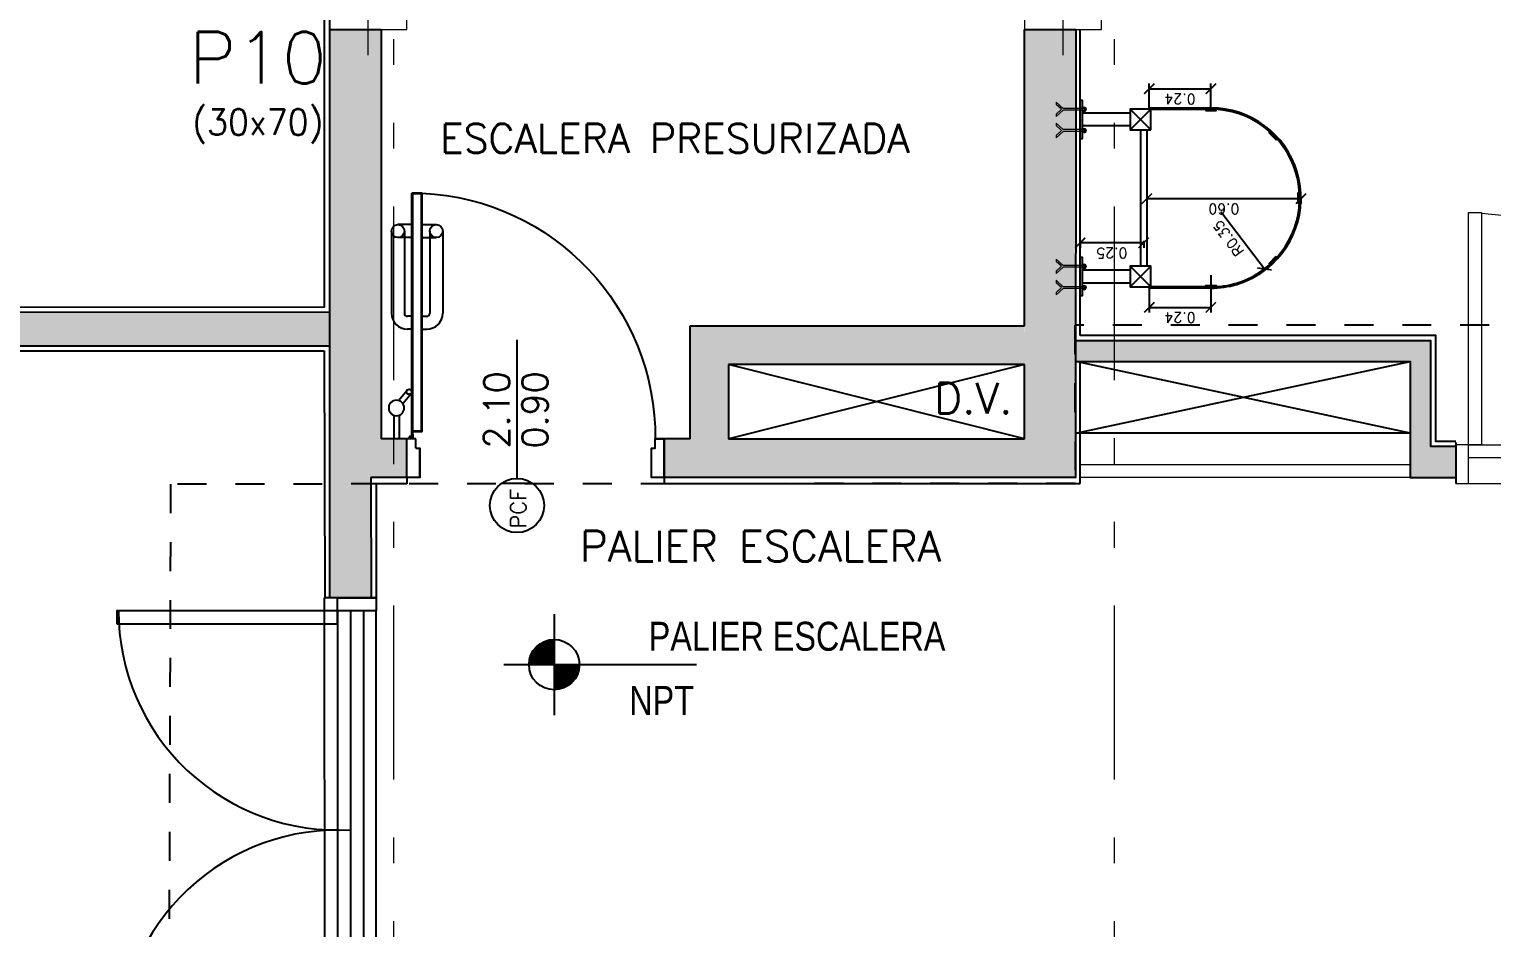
# Model space of a CAD drawing. Header units: metres. Extents: x 219 to 707, y -561 to -17.
# Drawn here: x 354.23 to 359.91, y -277.96 to -274.47 of the extents above; entities that cross this region are included whole.
import ezdxf
from ezdxf.enums import TextEntityAlignment as Align

# ---------------------------------------------------------------- set-up
doc = ezdxf.new("R2010")
doc.units = ezdxf.units.M
for name, pattern in [('CYPE_RAYA', [0.225, 0.1125, -0.1125]), ('CYPE_RAYAPUNTOPUNTO', [0.45, 0.225, -0.075, 0, -0.075, 0, -0.075]), ('HIDDEN', [0.375, 0.25, -0.125]), ('HIDDEN2', [4.7625, 3.175, -1.5875]), ('PHANTOM', [2.5, 1.25, -0.25, 0.25, -0.25, 0.25, -0.25])]:
    doc.linetypes.add(name, pattern=pattern)
doc.layers.add('0 VERIFICAR', color=255, linetype='Continuous', plot=False)
for name, color, linetype in [('A-Aberturas', 2, 'Continuous'), ('A-Muros', 4, 'Continuous'), ('A-Proyección', 1, 'HIDDEN'), ('A-Revoques', 1, 'Continuous'), ('A-Texto', 3, 'Continuous'), ('Ab_perfileria', 2, 'Continuous'), ('Abert Nomen', 2, 'Continuous'), ('C-LINE', 8, 'PHANTOM'), ('CT-75-NIVEL', 1, 'Continuous'), ('Dr Ejes en bloque', 4, 'Continuous'), ('FASTENER', 252, 'Continuous'), ('STEEL', 2, 'Continuous'), ('TCOTA', 1, 'Continuous')]:
    doc.layers.add(name, color=color, linetype=linetype)
for name, color, linetype, lineweight in [('COTAS_REPLANTEO', 7, 'CYPE_RAYAPUNTOPUNTO', 0), ('DIMENSIONES', 1, 'Continuous', 13), ('PILAR_DIM', 253, 'Continuous', 0), ('PILAR_EJES', 1, 'Continuous', 0), ('PILAR_HORMIGON', 5, 'Continuous', 20), ('PILAR_REF', 253, 'Continuous', 0)]:
    doc.layers.add(name, color=color, linetype=linetype, lineweight=lineweight)
doc.layers.add('M1-Muro Común 20', color=12, linetype='Continuous', transparency=0.5)
doc.layers.add('M3- Muro Hueco 15', color=113, linetype='Continuous', transparency=0.7)
doc.styles.add('CYPETXT', font='romans', dxfattribs={"height": 0.2})
doc.styles.add('ROMANS', font='arial.ttf', dxfattribs={"width": 1.02, "height": 1.2})
doc.styles.add('T12', font='romans.shx', dxfattribs={"height": 0.12})
doc.styles.add('T6', font='romans.shx', dxfattribs={"height": 0.06})
doc.styles.add('Tex20', font='romans.shx', dxfattribs={"height": 0.04})
doc.dimstyles.new('Cota20', dxfattribs={"dimtxt": 0.04, "dimasz": 0.04, "dimexe": 0.02, "dimexo": 0, "dimgap": 0.02, "dimtad": 1, "dimzin": 0, "dimdsep": 46, "dimtxsty": 'Tex20', "dimblk": 'ARCHTICK', "dimcen": 0.04, "dimclrd": 256, "dimclre": 256, "dimclrt": 6, "dimadec": 0, "dimazin": 0, "dimtfac": 1, "dimtofl": 0, "dimtmove": 0, "dimatfit": 3, "dimldrblk": 'OPEN30', "dimfxl": 0.02, "dimtolj": 1, "dimtzin": 0, "dimarcsym": 0})

# ---------------------------------------------------------------- blocks, each defined once
blk = doc.blocks.new('Ejes del pilar')
at = {"layer": 'PILAR_EJES'}
for p, q in [((0, -0.5), (0, 0.5)), ((-0.5, 0), (0.5, 0))]:
    blk.add_line(p, q, dxfattribs=at)
blk = doc.blocks.new('estructura azotea')
at = {"layer": 'PILAR_HORMIGON'}
for points in [[(-4.4007, 8.1869), (-4.1007, 8.1869), (-4.1007, 8.8869), (-4.4007, 8.8869), (-4.4007, 8.1869)], [(-1.7005, 8.1867), (-1.4005, 8.1867), (-1.4005, 8.8867), (-1.7005, 8.8867), (-1.7005, 8.1867)]]:
    blk.add_lwpolyline(points, close=True, dxfattribs=at)
at = {"layer": 'PILAR_EJES', "xscale": 0.5, "yscale": 0.9000000000000001}
for p in [(-4.2507, 8.5369), (-1.5505, 8.5367)]:
    blk.add_blockref('Ejes del pilar', p, dxfattribs=at)
at = {"layer": 'PILAR_DIM', "lineweight": 0, "style": 'CYPETXT', "width": 0.882521}
blk.add_text('(30x70)', height=0.1, dxfattribs=at).set_placement((-4.9335, 7.7769), (-4.425, 7.7769), align=Align.FIT)
at = {"layer": 'PILAR_REF', "style": 'CYPETXT', "width": 0.972155}
blk.add_text('P10', height=0.2, dxfattribs=at).set_placement((-4.9477, 7.9769), (-4.4107, 7.9769), align=Align.FIT)
blk = doc.blocks.new('A$C2B301203')
at = {"color": 1}
blk.add_line((0.0825, 0.8661), (0.0825, 0.9602), dxfattribs=at)
at = {"color": 1, "extrusion": (0, 1e-16, -1)}
for p, q in [((0.1328, 0.9464), (0.1328, 0.0029)), ((0.1358, 0.941), (0.1358, 0.0059)), ((0.1728, 0.931), (0.1358, 0.931)), ((0.1698, 0.928), (0.1358, 0.928)), ((0.1698, 0.928), (0.1698, 0.0059)), ((0.1728, 0.931), (0.1728, 0.0029)), ((0.1728, 0.0029), (0.1328, 0.0029)), ((0.1698, 0.0059), (0.1358, 0.0059))]:
    blk.add_line(p, q, dxfattribs=at)
at = {"color": 1, "extrusion": (-1e-16, 0, -1)}
for p, q in [((0.081, 0.8089), (0.1137, 0.7684)), ((0.0972, 0.8206), (0.1293, 0.781))]:
    blk.add_line(p, q, dxfattribs=at)
at = {"color": 1}
blk.add_lwpolyline([(0.0625, 0.8661), (0.0625, 0.9602)], dxfattribs=at)
blk.add_circle((0.0725, 0.8377), 0.0301, dxfattribs=at)
at = {"color": 1, "extrusion": (-1e-16, 0, -1)}
blk.add_circle((-0.1215, 0.7747), 0.01, dxfattribs=at)
at = {"layer": 'A-Aberturas'}
for p, q in [((0.1133, 1.1073), (0.1133, 0.9573)), ((1.1133, 1.1073), (1.1133, 0.9573)), ((0.1483, 0.9573), (0.1133, 0.9573))]:
    blk.add_line(p, q, dxfattribs=at)
at = {"layer": 'A-Aberturas', "extrusion": (-1e-16, 0, -1)}
for q in [(0.1483, 0.9573), (0.1633, 0.9943)]:
    blk.add_line((0.1483, 0.9943), q, dxfattribs=at)
at = {"layer": 'A-Aberturas', "extrusion": (0, 1e-16, -1)}
for p, q in [((0.1358, 0.941), (0.1328, 0.941)), ((0.1358, 0.941), (0.1358, 0.9518)), ((0.1328, 0.5316), (0.1154, 0.5316)), ((0.1728, 0.5316), (0.1903, 0.5316)), ((0.0534, 0.1508), (0.0534, 0.4697)), ((0.1034, 0.1508), (0.1034, 0.4697)), ((0.1328, 0.4816), (0.1154, 0.4816)), ((0.1728, 0.4816), (0.1903, 0.4816)), ((0.2022, 0.1508), (0.2022, 0.4697)), ((0.2522, 0.1508), (0.2522, 0.4697)), ((0.1328, 0.1758), (0.0784, 0.1758)), ((0.1728, 0.1758), (0.2272, 0.1758)), ((0.1328, 0.1258), (0.0784, 0.1258)), ((0.1728, 0.1258), (0.2272, 0.1258))]:
    blk.add_line(p, q, dxfattribs=at)
at = {"layer": 'A-Aberturas', "extrusion": (-1e-16, 0, -1)}
blk.add_lwpolyline([(-0.1633, 1.1073), (-0.1633, 0.9943), (-0.1633, 1.1073), (-0.1133, 1.1073)], dxfattribs=at)
at = {"layer": 'A-Aberturas'}
blk.add_lwpolyline([(1.1133, 1.1073), (1.0633, 1.1073), (1.0633, 1.0523)], dxfattribs=at)
blk.add_polyline3d([(1.0633, 1.1073, 0), (1.0633, 0.9943, 0), (1.0783, 0.9943, 0), (1.0783, 0.9573, 0), (1.1133, 0.9573, 0), (1.0783, 0.9573, 0)], dxfattribs=at)
at = {"layer": 'A-Aberturas', "extrusion": (0, 1e-16, -1)}
for centre, radius in [((-0.1294, 0.9518), 0.00636), ((-0.1294, 0.9518), 0.00431), ((-0.0784, 0.1508), 0.025), ((-0.2272, 0.1508), 0.025)]:
    blk.add_circle(centre, radius, dxfattribs=at)
at = {"layer": 'A-Aberturas'}
blk.add_arc((0.1294, 0.9518), 0.9489, 272.6207, 0.5064, dxfattribs=at)
at = {"layer": 'A-Aberturas', "extrusion": (0, 1e-16, -1)}
for centre, radius, start, end in [((-0.1154, 0.4697), 0.062, 0, 90), ((-0.1903, 0.4697), 0.062, 90, 180), ((-0.1154, 0.4697), 0.012, 0, 90), ((-0.1903, 0.4697), 0.012, 90, 180)]:
    blk.add_arc(centre, radius, start, end, dxfattribs=at)
blk = doc.blocks.new('NIVELpl')
for p, q in [((0, 0.2609), (0, -0.2609)), ((-0.2609, 0), (0.7379, 0))]:
    blk.add_line(p, q)
at = {"const_width": 0.1304}
for points in [[(0, 0.0652, 0.414214), (-0.0652, 0, 1)], [(0, -0.0652, 0.414214), (0.0652, 0, 1)]]:
    blk.add_lwpolyline(points, format="xyb", dxfattribs=at)
blk.add_circle((0, 0), 0.1304)
at = {"style": 'ROMANS', "width": 0.8}
for tag, p in [('NIVEL', (0.7241, 0.0719)), ('DESCR', (0.7241, -0.2604))]:
    blk.add_attdef(tag, text='', height=0.15, dxfattribs=at).set_placement(p, align=Align.RIGHT)
blk = doc.blocks.new('M10-UPAT')
at = {"layer": 'C-LINE', "linetype": 'ByBlock', "lineweight": 5}
for p, q in [((-11.5, 5), (-12.2, 4)), ((-11.5, 5), (-10.6, -5)), ((-10.7, 4), (-11.5, 5)), ((-10, 5), (-10.7, 4)), ((-10.7, 4), (-9.9, -4)), ((-10, 7.5), (-10, -7.5)), ((-8.3, 5), (-3.3, 5)), ((-1.6, 7.5), (-1.6, -7.5)), ((-0.1, 4.6), (92.4, 4.6)), ((92.4, 4.6), (125.9, 35.5)), ((100.3, 0.3), (125.9, 24)), ((100.3, 0.3), (125.9, -23.3)), ((125.9, 35.5), (125.9, 24)), ((-11.5, -4), (-10.6, -5)), ((-10.6, -5), (-9.9, -4)), ((-8.3, -5), (-3.3, -5)), ((-0.1, -3.9), (92.4, -3.9)), ((92.4, -3.9), (125.9, -34.8))]:
    blk.add_line(p, q, dxfattribs=at)
at = {"layer": 'C-LINE', "linetype": 'HIDDEN2', "lineweight": 5}
blk.add_line((125.9, -23.3), (125.9, -34.8), dxfattribs=at)
at = {"layer": 'C-LINE', "linetype": 'ByBlock', "lineweight": 5}
blk.add_lwpolyline([(-14.6, -4), (-11.5, -4), (-12.2, 4), (-14.6, 4), (-14.6, -4), (-15.6, -3.4), (-15.6, 3.4), (-14.6, 4)], dxfattribs=at)
blk.add_lwpolyline([(-8.3, 10, 0.666667), (-8.3, 5, 0.333333), (-8.3, -5, 0.666667), (-8.3, -10), (-3.3, -10, 0.666667), (-3.3, -5, 0.333333), (-3.3, 5, 0.666667), (-3.3, 10)], format="xyb", close=True, dxfattribs=at)
blk.add_lwpolyline([(0, -12.5), (0, 12.5), (-1.6, 12.5), (-1.6, -12.5)], close=True, dxfattribs=at)
blk = doc.blocks.new('_ArchTick')
at = {"color": 0, "linetype": 'ByBlock', "const_width": 0.15}
blk.add_lwpolyline([(-0.5, -0.5), (0.5, 0.5)], dxfattribs=at)
blk = doc.blocks.new('*D793')
at = {"layer": 'Defpoints', "color": 0, "transparency": 16777216}
for p in [(204.9082, 122.1792), (204.633, 121.9712)]:
    blk.add_point(p, dxfattribs=at)
at = {"layer": 'DIMENSIONES', "lineweight": -2, "transparency": 16777216}
blk.add_line((204.8563, 122.14), (204.633, 121.9712), dxfattribs=at)
at = {"layer": 'DIMENSIONES', "lineweight": -2, "transparency": 16777216, "xscale": 0.04, "yscale": 0.04, "zscale": 0.04, "rotation": 217.0803815131209}
blk.add_blockref('_ArchTick', (204.633, 121.9712), dxfattribs=at)
at = {"layer": 'DIMENSIONES', "color": 2, "transparency": 16777216, "insert": (204.7524, 122.1116), "char_height": 0.04, "attachment_point": 5, "rotation": 37.0804, "style": 'Tex20'}
blk.add_mtext('\\A1;R0.35', dxfattribs=at)
blk = doc.blocks.new('_Open30')
at = {"color": 0, "linetype": 'ByBlock', "lineweight": -2}
for p, q in [((-1, 0.27), (0, 0)), ((0, 0), (-1, -0.27)), ((0, 0), (-1, 0))]:
    blk.add_line(p, q, dxfattribs=at)
blk = doc.blocks.new('*D794')
at = {"layer": 'Defpoints', "color": 0, "transparency": 16777216}
for p in [(204.5582, 122.4184), (204.4838, 122.1792), (204.6082, 122.1792)]:
    blk.add_point(p, dxfattribs=at)
at = {"layer": 'DIMENSIONES', "lineweight": -2, "transparency": 16777216}
for p, q in [((204.5582, 122.4184), (204.4638, 122.4184)), ((204.4838, 122.4184), (204.4838, 122.1792)), ((204.6082, 122.1792), (204.4638, 122.1792))]:
    blk.add_line(p, q, dxfattribs=at)
at = {"layer": 'DIMENSIONES', "lineweight": -2, "transparency": 16777216, "xscale": 0.04, "yscale": 0.04, "zscale": 0.04}
for p, rotation in [((204.4838, 122.4184), 90), ((204.4838, 122.1792), 270)]:
    blk.add_blockref('_ArchTick', p, dxfattribs=dict(at, rotation=rotation))
at = {"layer": 'DIMENSIONES', "color": 2, "transparency": 16777216, "insert": (204.4438, 122.2988), "char_height": 0.04, "attachment_point": 5, "rotation": 90, "style": 'Tex20'}
blk.add_mtext('\\A1;0.24', dxfattribs=at)
blk = doc.blocks.new('*D795')
at = {"layer": 'Defpoints', "color": 0, "transparency": 16777216}
for p in [(204.7344, 122.6872), (204.7415, 122.6872), (204.7415, 122.4402)]:
    blk.add_point(p, dxfattribs=at)
at = {"layer": 'DIMENSIONES', "lineweight": -2, "transparency": 16777216}
for p, q in [((204.7415, 122.6872), (204.7144, 122.6872)), ((204.7344, 122.4402), (204.7344, 122.6872)), ((204.7415, 122.4402), (204.7144, 122.4402))]:
    blk.add_line(p, q, dxfattribs=at)
at = {"layer": 'DIMENSIONES', "lineweight": -2, "transparency": 16777216, "xscale": 0.04, "yscale": 0.04, "zscale": 0.04}
for p, rotation in [((204.7344, 122.6872), 90), ((204.7344, 122.4402), 270)]:
    blk.add_blockref('_ArchTick', p, dxfattribs=dict(at, rotation=rotation))
at = {"layer": 'DIMENSIONES', "color": 2, "transparency": 16777216, "insert": (204.6944, 122.5637), "char_height": 0.04, "attachment_point": 5, "rotation": 90, "style": 'Tex20'}
blk.add_mtext('\\A1;0.25', dxfattribs=at)
blk = doc.blocks.new('*D791')
at = {"layer": 'Defpoints', "color": 0, "transparency": 16777216}
for p in [(204.9082, 122.4277), (204.9059, 121.8292), (204.9082, 121.8292)]:
    blk.add_point(p, dxfattribs=at)
at = {"layer": 'DIMENSIONES', "lineweight": -2, "transparency": 16777216}
for p, q in [((204.9082, 122.4277), (204.8859, 122.4277)), ((204.9059, 122.4277), (204.9059, 121.8292)), ((204.9082, 121.8292), (204.8859, 121.8292))]:
    blk.add_line(p, q, dxfattribs=at)
at = {"layer": 'DIMENSIONES', "lineweight": -2, "transparency": 16777216, "xscale": 0.04, "yscale": 0.04, "zscale": 0.04}
for p, rotation in [((204.9059, 122.4277), 90), ((204.9059, 121.8292), 270)]:
    blk.add_blockref('_ArchTick', p, dxfattribs=dict(at, rotation=rotation))
at = {"layer": 'DIMENSIONES', "color": 2, "transparency": 16777216, "insert": (204.8659, 122.1285), "char_height": 0.04, "attachment_point": 5, "rotation": 90, "style": 'Tex20'}
blk.add_mtext('\\A1;0.60', dxfattribs=at)
blk = doc.blocks.new('*D796')
at = {"layer": 'Defpoints', "color": 0, "transparency": 16777216}
for p in [(205.2532, 122.4184), (205.2532, 122.1792), (205.3326, 122.1792)]:
    blk.add_point(p, dxfattribs=at)
at = {"layer": 'DIMENSIONES', "lineweight": -2, "transparency": 16777216}
for p, q in [((205.2532, 122.4184), (205.3526, 122.4184)), ((205.3326, 122.4184), (205.3326, 122.1792)), ((205.2532, 122.1792), (205.3526, 122.1792))]:
    blk.add_line(p, q, dxfattribs=at)
at = {"layer": 'DIMENSIONES', "lineweight": -2, "transparency": 16777216, "xscale": 0.04, "yscale": 0.04, "zscale": 0.04}
for p, rotation in [((205.3326, 122.4184), 90), ((205.3326, 122.1792), 270)]:
    blk.add_blockref('_ArchTick', p, dxfattribs=dict(at, rotation=rotation))
at = {"layer": 'DIMENSIONES', "color": 2, "transparency": 16777216, "insert": (205.2926, 122.2988), "char_height": 0.04, "attachment_point": 5, "rotation": 90, "style": 'Tex20'}
blk.add_mtext('\\A1;0.24', dxfattribs=at)
blk = doc.blocks.new('A$C2c186234')
at = {"layer": 'A-Proyección', "linetype": 'CYPE_RAYA'}
blk.add_lwpolyline([(-3.0369, 2.2498), (-0.0211, 0.0013), (1.9795, 0.0004), (1.9796, 0.5189), (5.6937, 0.5188), (5.6937, 5.0412), (0.4839, 5.0412), (0.4844, 4.4271), (-3.0303, 4.4244)], close=True, dxfattribs=at)
blk = doc.blocks.new('DSADADASDAS')
at = {"layer": 'COTAS_REPLANTEO', "ltscale": 3}
for p, q in [((129.9275, 125.9327, -0.525), (129.9275, 146.4778, -0.525)), ((132.7277, 125.9327, -0.525), (132.7277, 146.4778, -0.525))]:
    blk.add_line(p, q, dxfattribs=at)
blk = doc.blocks.new('A$C64910725')
at = {"layer": 'Ab_perfileria', "color": 3}
for p, q in [((-0.345, -0.2744), (-0.265, -0.1944)), ((-0.265, -0.2744), (-0.345, -0.1944)), ((0.265, -0.2744), (0.345, -0.1944)), ((0.345, -0.2744), (0.265, -0.1944))]:
    blk.add_line(p, q, dxfattribs=at)
for points in [[(-0.345, -0.2744), (-0.265, -0.2744), (-0.265, -0.1944), (-0.345, -0.1944)], [(0.265, -0.2744), (0.345, -0.2744), (0.345, -0.1944), (0.265, -0.1944)]]:
    blk.add_lwpolyline(points, close=True, dxfattribs=at)
at = {"layer": 'FASTENER'}
for centre in [(-0.3479, -0.016), (-0.2654, -0.016), (0.2621, -0.016), (0.3446, -0.016)]:
    blk.add_arc(centre, 0.00702, 180, 0, dxfattribs=at)
at = {"layer": 'STEEL'}
for p, q in [((-0.33, -0.1944), (-0.33, -0.008)), ((-0.28, -0.1944), (-0.28, -0.008)), ((0.28, -0.1944), (0.28, -0.008)), ((0.33, -0.1944), (0.33, -0.008)), ((-0.35, -0.5079), (-0.35, -0.2687)), ((-0.35, -0.2687), (-0.345, -0.2687)), ((-0.345, -0.5079), (-0.345, -0.2687)), ((0.265, -0.2344), (-0.265, -0.2344)), ((0.265, -0.2594), (-0.265, -0.2594)), ((0.345, -0.2687), (0.345, -0.5079)), ((0.345, -0.2687), (0.35, -0.2687)), ((0.35, -0.2687), (0.35, -0.5079))]:
    blk.add_line(p, q, dxfattribs=at)
at = {"layer": 'STEEL', "color": 3}
for points in [[(-0.23, 0), (-0.23, -0.008), (-0.38, -0.008), (-0.38, 0)], [(0.38, 0), (0.38, -0.008), (0.23, -0.008), (0.23, 0)]]:
    blk.add_lwpolyline(points, close=True, dxfattribs=at)
at = {"layer": 'STEEL', "color": 4}
for points in [[(-0.3444, -0.5279), (-0.3444, -0.4879), (-0.3394, -0.4879), (-0.3394, -0.5279)], [(0.3444, -0.5279), (0.3444, -0.4879), (0.3394, -0.4879), (0.3394, -0.5279)], [(-0.2255, -0.7621), (-0.229, -0.7657), (-0.2573, -0.7374), (-0.2538, -0.7338)], [(0.2255, -0.7621), (0.229, -0.7657), (0.2573, -0.7374), (0.2538, -0.7338)], [(0.02, -0.8522), (-0.02, -0.8522), (-0.02, -0.8472), (0.02, -0.8472)]]:
    blk.add_lwpolyline(points, close=True, dxfattribs=at)
at = {"layer": 'STEEL'}
for radius, start, end in [(0.35, 180, 213.5804), (0.345, 180, 213.5804), (0.35, 213.5804, 0), (0.345, 213.5804, 0)]:
    blk.add_arc((0, -0.5079), radius, start, end, dxfattribs=at)
at = {"layer": 'FASTENER', "xscale": -0.0008000000000008001, "yscale": 0.0008000000000008001, "zscale": 0.0008000000000008001, "rotation": 270}
for p in [(-0.3479, -0.008), (-0.2654, -0.008), (0.2621, -0.008), (0.3446, -0.008)]:
    blk.add_blockref('M10-UPAT', p, dxfattribs=at)
at = {"layer": 'DIMENSIONES'}
for base, p1, p2, picture, middle in [((-0.1738, 0.0001), (-0.1667, -0.2469), (-0.1667, 0.0001), '*D795', (-0.2138, -0.1234)), ((-0.4244, -0.5079), (-0.35, -0.2687), (-0.3, -0.5079), '*D794', (-0.4644, -0.3883)), ((-0.0023, -0.8579), (0, -0.2594), (0, -0.8579), '*D791', (-0.0423, -0.5586)), ((0.4244, -0.5079), (0.345, -0.2687), (0.345, -0.5079), '*D796', (0.3844, -0.3883))]:
    dim = blk.add_linear_dim(base=base, p1=p1, p2=p2, angle=90, dimstyle='Cota20', override={"dimclrt": 2}, dxfattribs=at)
    dim.commit()
    dim.dimension.update_dxf_attribs({"geometry": picture, "text_midpoint": middle, "insert": (-204.9082, -122.6871)})
dim = blk.add_radius_dim(center=(0, -0.5079), mpoint=(-0.2752, -0.7159), dimstyle='Cota20', override={"dimclrt": 2}, dxfattribs=at)
dim.commit()
dim.dimension.update_dxf_attribs({"geometry": '*D793', "text_midpoint": (-0.1316, -0.6074), "dimtype": 132, "insert": (-204.9082, -122.6871)})

msp = doc.modelspace()

# ---------------------------------------------------------------- hatches: boundary and pattern name
at = {"layer": 'M1-Muro Común 20', "transparency": 33554687}
h = msp.add_hatch(color=256, dxfattribs=at)
h.dxf.hatch_style = 1
h.paths.add_polyline_path([(358.2956, -270.526), (358.0956, -270.526), (358.0956, -271.726), (358.0956, -273.7753), (358.2956, -273.7753)])
h.paths.add_polyline_path([(358.2956, -274.4753), (358.0956, -274.4753), (358.0956, -274.926), (358.0956, -276.0648), (356.9458, -276.0648), (356.9458, -275.776), (358.0956, -275.776), (358.0955, -275.626), (356.7958, -275.626), (356.7958, -276.0648), (356.6958, -276.0648), (356.6958, -276.2148), (358.2956, -276.2148)])
h.paths.add_polyline_path([(355.5958, -274.475), (355.3958, -274.475), (355.3958, -276.683), (355.5562, -276.683), (355.5557, -276.2148), (355.6958, -276.2148), (355.6958, -276.0648), (355.5958, -276.0648)])
h.paths.add_polyline_path([(355.5955, -273.226), (355.5955, -272.926), (355.5955, -272.626), (355.5955, -272.326), (355.5955, -272.026), (355.5958, -270.526), (355.3958, -270.526), (355.3958, -273.776), (355.5955, -273.776), (355.5955, -273.526)])
h.paths.add_polyline_path([(358.0958, -270.3255), (355.9956, -270.326), (355.9956, -270.526), (358.0958, -270.526)])
edge = h.paths.add_edge_path()
edge.add_line((357.0674, -270.5384), (357.0674, -270.526))
edge.add_line((357.0674, -270.526), (356.8952, -270.526))
edge.add_arc((356.8952, -271.726), 1.2, 81.7537, 90, ccw=False)
edge = h.paths.add_edge_path()
edge.add_line((358.0952, -274.4753), (358.0955, -274.445))
edge.add_arc((356.8956, -274.426), 1.2, 357.6481, 359.0932, ccw=False)
edge.add_line((358.0946, -274.4753), (358.0952, -274.4753))
h = msp.add_hatch(color=256, dxfattribs=at)
h.dxf.hatch_style = 1
h.paths.add_polyline_path([(355.3959, -275.7039), (355.3959, -275.5723), (351.8409, -275.5739), (351.8409, -273.205), (351.7209, -273.205), (351.7209, -273.005), (351.8409, -273.005), (351.8409, -270.4584), (351.6409, -270.4584), (351.6409, -270.346), (348.3492, -270.346), (348.3492, -270.4584), (348.1492, -270.4584), (348.1492, -270.346), (347.1459, -270.346), (347.1459, -270.506), (351.6956, -270.506), (351.6955, -275.5839), (351.8955, -275.5839), (351.8955, -275.7039)])
h.paths.add_polyline_path([(341.2262, -270.506), (346.5399, -270.506), (346.5399, -270.346), (344.8776, -270.346), (344.8776, -270.4584), (344.6776, -270.4584), (344.6776, -270.346), (341.4263, -270.346), (341.4263, -270.466), (341.2262, -270.466)])
at = {"layer": 'M3- Muro Hueco 15', "transparency": 33554687}
h = msp.add_hatch(color=256, dxfattribs=at)
h.dxf.hatch_style = 1
h.paths.add_polyline_path([(359.6744, -275.6841), (358.2959, -275.6841), (358.2958, -275.7641), (359.5944, -275.7641), (359.5944, -276.2148), (359.7711, -276.2148), (359.7712, -276.0948), (359.6744, -276.0948)])

# ---------------------------------------------------------------- linework, layer by layer
at = {"layer": 'A-Aberturas'}
msp.add_line((355.5764, -276.683), (355.3759, -276.683), dxfattribs=at)
at = {"layer": 'A-Aberturas', "color": 1}
msp.add_line((355.3763, -278.483), (355.3759, -276.683), dxfattribs=at)
at = {"layer": 'A-Aberturas', "linetype": 'HIDDEN2', "lineweight": 0, "elevation": 0}
for points in [[(359.8212, -276.0883), (359.8212, -275.1856), (359.8712, -275.1856), (359.8712, -276.0883)], [(359.7712, -276.2384), (359.8212, -276.2384), (359.8212, -276.0883), (359.7712, -276.0883)], [(359.8212, -276.0883), (360.7212, -276.0883), (360.7212, -276.1383), (359.8212, -276.1383)]]:
    msp.add_lwpolyline(points, close=True, dxfattribs=at)
at = {"layer": 'A-Aberturas', "linetype": 'HIDDEN2', "lineweight": 0}
msp.add_lwpolyline([(358.3118, -276.1648), (359.5944, -276.1648), (359.5944, -276.2148), (358.3118, -276.2148)], close=True, dxfattribs=at)
at = {"layer": 'A-Aberturas', "linetype": 'HIDDEN2', "lineweight": 0, "elevation": 0}
msp.add_lwpolyline([(359.8212, -276.2384), (360.7212, -276.2384)], dxfattribs=at)
at = {"layer": 'A-Aberturas'}
for points in [[(355.4264, -276.683), (355.5764, -276.683), (355.5764, -276.733), (355.4264, -276.733), (355.4264, -276.683)], [(355.4764, -276.733), (355.4764, -278.433)], [(355.5264, -276.733), (355.5264, -278.433)]]:
    msp.add_lwpolyline(points, dxfattribs=at)
msp.add_lwpolyline([(354.5689, -276.783), (355.4264, -276.783), (355.4264, -276.733), (354.5689, -276.733)], close=True, dxfattribs=at)
at = {"layer": 'A-Aberturas', "color": 1}
msp.add_lwpolyline([(355.4264, -278.433), (355.5764, -278.433), (355.5764, -276.733), (355.4264, -276.733)], close=True, dxfattribs=at)
at = {"layer": 'A-Aberturas', "linetype": 'HIDDEN2', "lineweight": 0}
msp.add_arc((359.8212, -276.0883, 0), 0.9, 356.8153, 86.8153, dxfattribs=at)
at = {"layer": 'A-Aberturas', "color": 1}
for centre, radius, start, end in [((355.4264, -276.733), 0.8515, 180, 273.3664), ((355.4264, -278.433), 0.8485, 86.6219, 180)]:
    msp.add_arc(centre, radius, start, end, dxfattribs=at)
at = {"layer": 'A-Muros'}
for p, q in [((355.3958, -274.475), (355.5958, -274.475)), ((355.5958, -274.475), (355.5958, -276.0648)), ((358.0952, -274.4753), (358.2956, -274.4753)), ((358.0955, -275.626), (358.0952, -274.4753)), ((358.2955, -276.2148, 0), (358.2968, -274.4753, 0)), ((356.7958, -276.0648), (356.7958, -275.626)), ((356.7958, -275.626), (358.0956, -275.626)), ((358.0956, -275.776), (356.9458, -275.776)), ((356.9458, -275.776), (356.9458, -276.0648)), ((358.0956, -276.0648), (358.0956, -275.776)), ((355.6958, -276.0648), (355.5958, -276.0648)), ((355.6958, -276.2148), (355.6958, -276.0648)), ((356.7958, -276.0648), (356.6958, -276.0648)), ((356.6958, -276.0648), (356.6958, -276.2148)), ((356.9458, -276.0648), (358.0956, -276.0648)), ((359.7712, -276.0798), (359.771, -276.2383, 0)), ((355.3965, -276.683), (355.3958, -276.2148)), ((355.5556, -276.2146), (355.5564, -276.683)), ((355.6958, -276.2148), (355.5556, -276.2146)), ((358.2968, -276.2148, 0), (356.6958, -276.2148))]:
    msp.add_line(p, q, dxfattribs=at)
at = {"layer": 'A-Muros', "transparency": 33554687}
msp.add_line((355.3958, -276.683), (355.3959, -274.475), dxfattribs=at)
at = {"layer": 'A-Muros'}
for points in [[(351.8409, -270.4584), (351.8409, -275.5739), (355.3957, -275.5723), (355.3957, -270.326)], [(351.8409, -270.3384), (351.8409, -275.5739), (355.3959, -275.5723)], [(347.1459, -270.506), (351.6956, -270.506), (351.6955, -275.7039), (355.3958, -275.7039)], [(359.7712, -276.0948), (359.6744, -276.0948), (359.6744, -275.6841), (358.2955, -275.6841)]]:
    msp.add_lwpolyline(points, dxfattribs=at)
at = {"layer": 'A-Proyección', "linetype": 'ByBlock'}
msp.add_line((358.0956, -276.0648), (356.9458, -275.776), dxfattribs=at)
for points in [[(358.0956, -275.776), (356.946, -276.0648)], [(358.2955, -276.0429), (359.5944, -275.7641)], [(359.5944, -276.0429), (358.2955, -275.7641)]]:
    msp.add_lwpolyline(points, dxfattribs=at)
at = {"layer": 'A-Revoques', "transparency": 33554687}
for p, q in [((358.3118, -275.6641, 0), (358.3118, -274.4753)), ((351.6755, -275.7239), (355.3748, -275.7239)), ((355.3748, -275.7239), (355.3764, -276.683)), ((358.3118, -276.2383, 0), (358.3118, -275.7641, 0)), ((355.6958, -276.2392), (355.5757, -276.2393)), ((355.5757, -276.2393), (355.5764, -276.683)), ((355.6958, -276.2148), (355.6958, -276.2392)), ((356.1851, -276.2387), (356.0618, -276.2389)), ((356.6958, -276.2148), (356.6958, -276.2383, 0)), ((356.6958, -276.2383, 0), (358.3118, -276.2383, 0))]:
    msp.add_line(p, q, dxfattribs=at)
for points in [[(341.2063, -270.326), (351.8609, -270.326), (351.8609, -275.5539), (355.3756, -275.5523), (355.3756, -270.326)], [(358.2959, -275.6641), (358.2955, -275.6641)], [(359.7712, -276.0748), (359.6944, -276.0748), (359.6944, -275.6641), (358.3118, -275.6641)]]:
    msp.add_lwpolyline(points, dxfattribs=at)
at = {"layer": 'Abert Nomen', "transparency": 33554687}
msp.add_line((356.1235, -275.681), (356.1235, -276.2188), dxfattribs=at)
msp.add_circle((356.1235, -276.324), 0.1052, dxfattribs=at)
at = {"layer": 'M3- Muro Hueco 15', "transparency": 33554687}
msp.add_lwpolyline([(359.5944, -276.0429), (358.2955, -276.0429), (358.2955, -275.7641), (359.5944, -275.7641), (359.5944, -276.2148), (359.7711, -276.2148)], dxfattribs=at)

# ---------------------------------------------------------------- block references
msp.add_blockref('A$C2c186234', (357.8075, -280.6654))
at = {"layer": '0 VERIFICAR', "rotation": 90}
msp.add_blockref('A$C64910725', (358.3118, -275.13), dxfattribs=at)
at = {"layer": 'A-Aberturas', "xscale": -1, "rotation": 180.0000158623989}
msp.add_blockref('A$C2B301203', (355.5825, -275.1075), dxfattribs=at)
at = {"layer": 'CT-75-NIVEL'}
ref = msp.add_blockref('NIVELpl', (356.268, -276.9419), dxfattribs=dict(at, xscale=0.75, yscale=0.75, zscale=0.75))
ref.add_attrib('NIVEL', 'PALIER ESCALERA', dxfattribs={"layer": '0', "height": 0.1125, "style": 'ROMANS', "width": 0.8}).set_placement((357.7882, -276.888), align=Align.RIGHT)
ref.add_attrib('DESCR', 'NPT', dxfattribs={"layer": '0', "height": 0.1125, "style": 'ROMANS', "width": 0.8}).set_placement((356.811, -277.1372), align=Align.RIGHT)
at = {"layer": 'Dr Ejes en bloque'}
msp.add_blockref('DSADADASDAS', (225.7179, -414.1705, 0.525), dxfattribs=at)
at = {"layer": 'TCOTA'}
msp.add_blockref('estructura azotea', (359.7958, -282.6619), dxfattribs=at)

# ---------------------------------------------------------------- texts
at = {"layer": 'A-Texto', "transparency": 33554687, "style": 'T12'}
msp.add_text('ESCALERA PRESURIZADA', height=0.112608, dxfattribs=at).set_placement((355.8248, -274.9548))
at = {"layer": 'A-Texto', "style": 'T12'}
for s, p in [('D.V.', (357.7453, -275.967)), ('PALIER ESCALERA', (356.3683, -276.5418, 0))]:
    msp.add_text(s, height=0.12, dxfattribs=at).set_placement(p)
at = {"layer": 'Abert Nomen', "transparency": 33554687, "style": 'T6'}
for s, height, p in [('2.10', 0.1, (356.095, -276.1028)), ('0.90', 0.1, (356.2433, -276.1028)), ('PCF', 0.06, (356.1585, -276.4137))]:
    msp.add_text(s, height=height, rotation=90, dxfattribs=at).set_placement(p)

doc.saveas('drawing.dxf')
